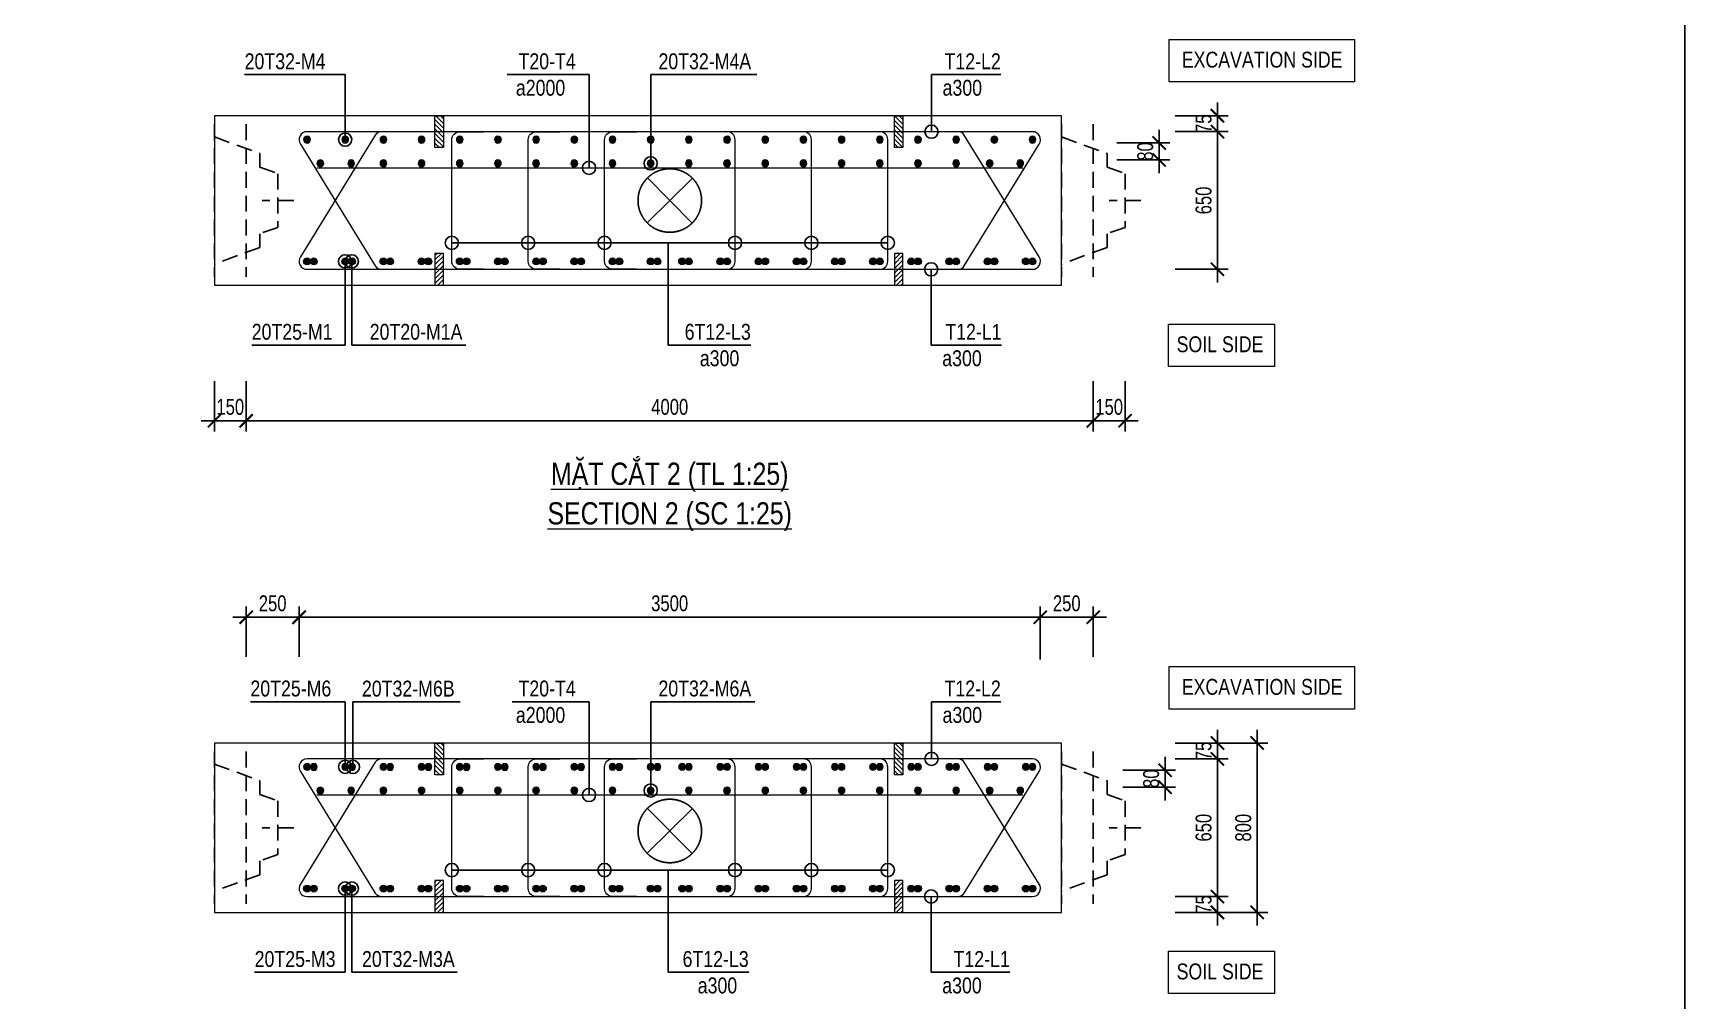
# Model space of a CAD drawing. Header units: millimetres. Extents: x 2746337 to 7547699, y -363432 to 15720.
# Drawn here: x 3321233 to 3352434, y -29068 to -10783 of the extents above; entities that cross this region are included whole.
import ezdxf
from ezdxf.enums import TextEntityAlignment as Align

# ---------------------------------------------------------------- set-up
doc = ezdxf.new("R2010")
doc.units = ezdxf.units.MM
doc.header["$LTSCALE"] = 1200
doc.header["$PDMODE"] = 3
doc.linetypes.add('CENTER', pattern=[2, 1.25, -0.25, 0.25, -0.25])
doc.linetypes.add('HIDDEN', pattern=[0.375, 0.25, -0.125])
for name, color, linetype, lineweight in [('5', 5, 'Continuous', 13), ('BOUND', 3, 'Continuous', 20), ('CWS', 8, 'HIDDEN', 9), ('ENOTE', 2, 'Continuous', 15), ('GRID', 74, 'CENTER', 15), ('K-THUOC', 1, 'Continuous', 18), ('LEADER', 8, 'Continuous', 9), ('MCT', 6, 'Continuous', 20), ('TEXTEN', 3, 'Continuous', 13), ('TEXTMA', 2, 'Continuous', 13), ('TEXTVN', 2, 'Continuous', 20), ('TIE', 4, 'Continuous', 13)]:
    doc.layers.add(name, color=color, linetype=linetype, lineweight=lineweight)
doc.layers.add('CDC.04.HIDDEN', color=8, linetype='HIDDEN')
doc.layers.add('MIE', color=5, linetype='HIDDEN')
doc.styles.add('DB_Arial', font='arial.ttf', dxfattribs={"width": 0.8})
doc.styles.add('SMTEXT', font='arial.ttf', dxfattribs={"width": 0.75})
doc.dimstyles.new('BSV25', dxfattribs={"dimtxt": 300, "dimasz": 250, "dimexe": 200, "dimexo": 0, "dimgap": 108, "dimtad": 1, "dimdec": 0, "dimlfac": 0.25, "dimdsep": 46, "dimtxsty": 'SMTEXT', "dimblk": 'ARCHTICK', "dimcen": 100, "dimdle": 250, "dimclrd": 256, "dimclre": 256, "dimclrt": 2, "dimadec": 0, "dimazin": 0, "dimtfac": 1, "dimtdec": 0, "dimtix": 1, "dimtmove": 2, "dimatfit": 3, "dimfxl": 800, "dimfxlon": 1, "dimtolj": 1, "dimtzin": 0, "dimarcsym": 0})

# ---------------------------------------------------------------- blocks, each defined once
blk = doc.blocks.new('cws800')
at = {"layer": 'CDC.04.HIDDEN'}
for p, q in [((-600, 1440), (-600, -1440)), ((0, 1440), (0, -1440))]:
    blk.add_line(p, q, dxfattribs=at)
for points in [[(0, 1200), (-860, 888), (-860, 627), (-1200, 507), (-1200, -507), (-860, -627), (-860, -888), (0, -1200)], [(-1500, 0), (-900, 0)]]:
    blk.add_lwpolyline(points, dxfattribs=at)
blk = doc.blocks.new('_ArchTick')
at = {"color": 0, "linetype": 'ByBlock', "const_width": 0.15}
blk.add_lwpolyline([(-0.5, -0.5), (0.5, 0.5)], dxfattribs=at)
blk = doc.blocks.new('*D657')
at = {"layer": 'Defpoints', "color": 0, "transparency": 16777216}
for p in [(3342496, -12646), (3343604, -12646), (3342496, -15246)]:
    blk.add_point(p, dxfattribs=at)
at = {"layer": 'K-THUOC', "lineweight": -2, "transparency": 16777216}
for p, q in [((3343604, -15496), (3343604, -12396)), ((3342804, -12646), (3343804, -12646)), ((3342804, -15246), (3343804, -15246))]:
    blk.add_line(p, q, dxfattribs=at)
at = {"layer": 'K-THUOC', "lineweight": -2, "transparency": 16777216, "xscale": 250, "yscale": 250, "zscale": 250}
for p, rotation in [((3343604, -12646), 90), ((3343604, -15246), 270)]:
    blk.add_blockref('_ArchTick', p, dxfattribs=dict(at, rotation=rotation))
at = {"layer": 'K-THUOC', "color": 2, "transparency": 16777216, "insert": (3343343, -13946), "char_height": 300, "attachment_point": 5, "rotation": 90, "style": 'SMTEXT'}
blk.add_mtext('\\A1;650', dxfattribs=at)
blk = doc.blocks.new('*D658')
at = {"layer": 'Defpoints', "color": 0, "transparency": 16777216}
for p in [(3342496, -12346), (3343604, -12346), (3342496, -12646)]:
    blk.add_point(p, dxfattribs=at)
at = {"layer": 'K-THUOC', "lineweight": -2, "transparency": 16777216}
for p, q in [((3343604, -12346), (3343604, -12096)), ((3342804, -12346), (3343804, -12346)), ((3343604, -12646), (3343604, -12346)), ((3342804, -12646), (3343804, -12646)), ((3343604, -12646), (3343604, -12896))]:
    blk.add_line(p, q, dxfattribs=at)
at = {"layer": 'K-THUOC', "lineweight": -2, "transparency": 16777216, "xscale": 250, "yscale": 250, "zscale": 250}
for p, rotation in [((3343604, -12346), 270), ((3343604, -12646), 90)]:
    blk.add_blockref('_ArchTick', p, dxfattribs=dict(at, rotation=rotation))
at = {"layer": 'K-THUOC', "color": 2, "transparency": 16777216, "insert": (3343344, -12496), "char_height": 300, "attachment_point": 5, "rotation": 90, "style": 'SMTEXT'}
blk.add_mtext('\\A1;75', dxfattribs=at)
blk = doc.blocks.new('*D659')
at = {"layer": 'Defpoints', "color": 0, "transparency": 16777216}
for p in [(3324659, -17358), (3325259, -17358), (3325259, -18108)]:
    blk.add_point(p, dxfattribs=at)
at = {"layer": 'K-THUOC', "lineweight": -2, "transparency": 16777216}
for p, q in [((3324659, -17358), (3324659, -18308)), ((3325259, -17358), (3325259, -18308)), ((3324659, -18108), (3324409, -18108)), ((3324659, -18108), (3325259, -18108)), ((3325259, -18108), (3325509, -18108))]:
    blk.add_line(p, q, dxfattribs=at)
at = {"layer": 'K-THUOC', "lineweight": -2, "transparency": 16777216, "xscale": 250, "yscale": 250, "zscale": 250}
blk.add_blockref('_ArchTick', (3324659, -18108), dxfattribs=at)
at = {"layer": 'K-THUOC', "lineweight": -2, "transparency": 16777216, "xscale": 250, "yscale": 250, "zscale": 250, "rotation": 180}
blk.add_blockref('_ArchTick', (3325259, -18108), dxfattribs=at)
at = {"layer": 'K-THUOC', "color": 2, "transparency": 16777216, "insert": (3324959, -17847), "char_height": 300, "attachment_point": 5, "style": 'SMTEXT'}
blk.add_mtext('\\A1;150', dxfattribs=at)
blk = doc.blocks.new('*D660')
at = {"layer": 'Defpoints', "color": 0, "transparency": 16777216}
for p in [(3341259, -17358), (3341859, -17358), (3341859, -18108)]:
    blk.add_point(p, dxfattribs=at)
at = {"layer": 'K-THUOC', "lineweight": -2, "transparency": 16777216}
for p, q in [((3341259, -17358), (3341259, -18308)), ((3341859, -17358), (3341859, -18308)), ((3341259, -18108), (3341009, -18108)), ((3341259, -18108), (3341859, -18108)), ((3341859, -18108), (3342109, -18108))]:
    blk.add_line(p, q, dxfattribs=at)
at = {"layer": 'K-THUOC', "lineweight": -2, "transparency": 16777216, "xscale": 250, "yscale": 250, "zscale": 250}
blk.add_blockref('_ArchTick', (3341259, -18108), dxfattribs=at)
at = {"layer": 'K-THUOC', "lineweight": -2, "transparency": 16777216, "xscale": 250, "yscale": 250, "zscale": 250, "rotation": 180}
blk.add_blockref('_ArchTick', (3341859, -18108), dxfattribs=at)
at = {"layer": 'K-THUOC', "color": 2, "transparency": 16777216, "insert": (3341559, -17847), "char_height": 300, "attachment_point": 5, "style": 'SMTEXT'}
blk.add_mtext('\\A1;150', dxfattribs=at)
blk = doc.blocks.new('*D663')
at = {"layer": 'Defpoints', "color": 0, "transparency": 16777216}
for p in [(3325259, -17358), (3341259, -17358), (3341259, -18108)]:
    blk.add_point(p, dxfattribs=at)
at = {"layer": 'K-THUOC', "lineweight": -2, "transparency": 16777216}
for p, q in [((3325259, -17358), (3325259, -18308)), ((3341259, -17358), (3341259, -18308)), ((3325009, -18108), (3341509, -18108))]:
    blk.add_line(p, q, dxfattribs=at)
at = {"layer": 'K-THUOC', "lineweight": -2, "transparency": 16777216, "xscale": 250, "yscale": 250, "zscale": 250, "rotation": 180}
blk.add_blockref('_ArchTick', (3325259, -18108), dxfattribs=at)
at = {"layer": 'K-THUOC', "lineweight": -2, "transparency": 16777216, "xscale": 250, "yscale": 250, "zscale": 250}
blk.add_blockref('_ArchTick', (3341259, -18108), dxfattribs=at)
at = {"layer": 'K-THUOC', "color": 2, "transparency": 16777216, "insert": (3333259, -17847), "char_height": 300, "attachment_point": 5, "style": 'SMTEXT'}
blk.add_mtext('\\A1;4000', dxfattribs=at)
blk = doc.blocks.new('mct1')
at = {"lineweight": 9}
h = blk.add_hatch(color=256, dxfattribs=at)
h.dxf.hatch_style = 1
h.paths.add_polyline_path([(-16, 0, 1), (16, 0, 1)])
blk.add_circle((0, 0), 16, dxfattribs=at)
blk = doc.blocks.new('tremie')
at = {"layer": 'MIE', "color": 74, "ltscale": 1000}
for p, q in [((424, -424), (-424, 424)), ((424, 424), (-424, -424))]:
    blk.add_line(p, q, dxfattribs=at)
at = {"layer": 'MIE', "ltscale": 500}
blk.add_circle((0, 0), 600, dxfattribs=at)
blk = doc.blocks.new('*D606')
at = {"layer": 'Defpoints', "color": 0, "transparency": 16777216}
for p in [(3341259, -12860), (3341259, -13180), (3342503, -13180)]:
    blk.add_point(p, dxfattribs=at)
at = {"layer": 'K-THUOC', "lineweight": -2, "transparency": 16777216}
for p, q in [((3342503, -12860), (3342503, -12610)), ((3341703, -12860), (3342703, -12860)), ((3342503, -12860), (3342503, -13180)), ((3341703, -13180), (3342703, -13180)), ((3342503, -13180), (3342503, -13430))]:
    blk.add_line(p, q, dxfattribs=at)
at = {"layer": 'K-THUOC', "lineweight": -2, "transparency": 16777216, "xscale": 250, "yscale": 250, "zscale": 250}
for p, rotation in [((3342503, -12860), 270), ((3342503, -13180), 90)]:
    blk.add_blockref('_ArchTick', p, dxfattribs=dict(at, rotation=rotation))
at = {"layer": 'K-THUOC', "color": 2, "transparency": 16777216, "insert": (3342242, -13020), "char_height": 300, "attachment_point": 5, "rotation": 90, "style": 'SMTEXT'}
blk.add_mtext('\\A1;80', dxfattribs=at)
blk = doc.blocks.new('*D607')
at = {"layer": 'Defpoints', "color": 0, "transparency": 16777216}
for p in [(3342854, -24195), (3344354, -24195), (3342854, -27395)]:
    blk.add_point(p, dxfattribs=at)
at = {"layer": 'K-THUOC', "lineweight": -2, "transparency": 16777216}
for p, q in [((3344354, -27645), (3344354, -23945)), ((3343554, -24195), (3344554, -24195)), ((3343554, -27395), (3344554, -27395))]:
    blk.add_line(p, q, dxfattribs=at)
at = {"layer": 'K-THUOC', "lineweight": -2, "transparency": 16777216, "xscale": 250, "yscale": 250, "zscale": 250}
for p, rotation in [((3344354, -24195), 90), ((3344354, -27395), 270)]:
    blk.add_blockref('_ArchTick', p, dxfattribs=dict(at, rotation=rotation))
at = {"layer": 'K-THUOC', "color": 2, "transparency": 16777216, "insert": (3344093, -25795), "char_height": 300, "attachment_point": 5, "rotation": 90, "style": 'SMTEXT'}
blk.add_mtext('\\A1;800', dxfattribs=at)
blk = doc.blocks.new('*D608')
at = {"layer": 'Defpoints', "color": 0, "transparency": 16777216}
for p in [(3342854, -27095), (3343604, -27095), (3342496, -27395)]:
    blk.add_point(p, dxfattribs=at)
at = {"layer": 'K-THUOC', "lineweight": -2, "transparency": 16777216}
for p, q in [((3342854, -27095), (3343804, -27095)), ((3343604, -27095), (3343604, -26845)), ((3343604, -27395), (3343604, -27095)), ((3342804, -27395), (3343804, -27395)), ((3343604, -27395), (3343604, -27645))]:
    blk.add_line(p, q, dxfattribs=at)
at = {"layer": 'K-THUOC', "lineweight": -2, "transparency": 16777216, "xscale": 250, "yscale": 250, "zscale": 250}
for p, rotation in [((3343604, -27095), 270), ((3343604, -27395), 90)]:
    blk.add_blockref('_ArchTick', p, dxfattribs=dict(at, rotation=rotation))
at = {"layer": 'K-THUOC', "color": 2, "transparency": 16777216, "insert": (3343344, -27245), "char_height": 300, "attachment_point": 5, "rotation": 90, "style": 'SMTEXT'}
blk.add_mtext('\\A1;75', dxfattribs=at)
blk = doc.blocks.new('*D609')
at = {"layer": 'Defpoints', "color": 0, "transparency": 16777216}
for p in [(3342496, -24495), (3343604, -24495), (3342496, -27095)]:
    blk.add_point(p, dxfattribs=at)
at = {"layer": 'K-THUOC', "lineweight": -2, "transparency": 16777216}
for p, q in [((3343604, -27345), (3343604, -24245)), ((3342804, -24495), (3343804, -24495)), ((3342804, -27095), (3343804, -27095))]:
    blk.add_line(p, q, dxfattribs=at)
at = {"layer": 'K-THUOC', "lineweight": -2, "transparency": 16777216, "xscale": 250, "yscale": 250, "zscale": 250}
for p, rotation in [((3343604, -24495), 90), ((3343604, -27095), 270)]:
    blk.add_blockref('_ArchTick', p, dxfattribs=dict(at, rotation=rotation))
at = {"layer": 'K-THUOC', "color": 2, "transparency": 16777216, "insert": (3343343, -25795), "char_height": 300, "attachment_point": 5, "rotation": 90, "style": 'SMTEXT'}
blk.add_mtext('\\A1;650', dxfattribs=at)
blk = doc.blocks.new('*D610')
at = {"layer": 'Defpoints', "color": 0, "transparency": 16777216}
for p in [(3342496, -24195), (3343604, -24195), (3342496, -24495)]:
    blk.add_point(p, dxfattribs=at)
at = {"layer": 'K-THUOC', "lineweight": -2, "transparency": 16777216}
for p, q in [((3343604, -24195), (3343604, -23945)), ((3342804, -24195), (3343804, -24195)), ((3343604, -24495), (3343604, -24195)), ((3342804, -24495), (3343804, -24495)), ((3343604, -24495), (3343604, -24745))]:
    blk.add_line(p, q, dxfattribs=at)
at = {"layer": 'K-THUOC', "lineweight": -2, "transparency": 16777216, "xscale": 250, "yscale": 250, "zscale": 250}
for p, rotation in [((3343604, -24195), 270), ((3343604, -24495), 90)]:
    blk.add_blockref('_ArchTick', p, dxfattribs=dict(at, rotation=rotation))
at = {"layer": 'K-THUOC', "color": 2, "transparency": 16777216, "insert": (3343344, -24345), "char_height": 300, "attachment_point": 5, "rotation": 90, "style": 'SMTEXT'}
blk.add_mtext('\\A1;75', dxfattribs=at)
blk = doc.blocks.new('*D613')
at = {"layer": 'Defpoints', "color": 0, "transparency": 16777216}
for p in [(3326259, -21819), (3325259, -22569), (3326259, -22569)]:
    blk.add_point(p, dxfattribs=at)
at = {"layer": 'K-THUOC', "lineweight": -2, "transparency": 16777216}
for p, q in [((3325009, -21819), (3326509, -21819)), ((3325259, -22569), (3325259, -21619)), ((3326259, -22569), (3326259, -21619))]:
    blk.add_line(p, q, dxfattribs=at)
at = {"layer": 'K-THUOC', "lineweight": -2, "transparency": 16777216, "xscale": 250, "yscale": 250, "zscale": 250, "rotation": 180}
blk.add_blockref('_ArchTick', (3325259, -21819), dxfattribs=at)
at = {"layer": 'K-THUOC', "lineweight": -2, "transparency": 16777216, "xscale": 250, "yscale": 250, "zscale": 250}
blk.add_blockref('_ArchTick', (3326259, -21819), dxfattribs=at)
at = {"layer": 'K-THUOC', "color": 2, "transparency": 16777216, "insert": (3325759, -21558), "char_height": 300, "attachment_point": 5, "style": 'SMTEXT'}
blk.add_mtext('\\A1;250', dxfattribs=at)
blk = doc.blocks.new('*D614')
at = {"layer": 'Defpoints', "color": 0, "transparency": 16777216}
for p in [(3340257, -21819), (3326259, -22569), (3340257, -22932)]:
    blk.add_point(p, dxfattribs=at)
at = {"layer": 'K-THUOC', "lineweight": -2, "transparency": 16777216}
for p, q in [((3326009, -21819), (3340507, -21819)), ((3326259, -22569), (3326259, -21619)), ((3340257, -22619), (3340257, -21619))]:
    blk.add_line(p, q, dxfattribs=at)
at = {"layer": 'K-THUOC', "lineweight": -2, "transparency": 16777216, "xscale": 250, "yscale": 250, "zscale": 250, "rotation": 180}
blk.add_blockref('_ArchTick', (3326259, -21819), dxfattribs=at)
at = {"layer": 'K-THUOC', "lineweight": -2, "transparency": 16777216, "xscale": 250, "yscale": 250, "zscale": 250}
blk.add_blockref('_ArchTick', (3340257, -21819), dxfattribs=at)
at = {"layer": 'K-THUOC', "color": 2, "transparency": 16777216, "insert": (3333258, -21558), "char_height": 300, "attachment_point": 5, "style": 'SMTEXT'}
blk.add_mtext('\\A1;3500', dxfattribs=at)
blk = doc.blocks.new('*D616')
at = {"layer": 'Defpoints', "color": 0, "transparency": 16777216}
for p in [(3341259, -21819), (3340257, -22569), (3341259, -22569)]:
    blk.add_point(p, dxfattribs=at)
at = {"layer": 'K-THUOC', "lineweight": -2, "transparency": 16777216}
for p, q in [((3340007, -21819), (3341509, -21819)), ((3340257, -22569), (3340257, -21619)), ((3341259, -22569), (3341259, -21619))]:
    blk.add_line(p, q, dxfattribs=at)
at = {"layer": 'K-THUOC', "lineweight": -2, "transparency": 16777216, "xscale": 250, "yscale": 250, "zscale": 250, "rotation": 180}
blk.add_blockref('_ArchTick', (3340257, -21819), dxfattribs=at)
at = {"layer": 'K-THUOC', "lineweight": -2, "transparency": 16777216, "xscale": 250, "yscale": 250, "zscale": 250}
blk.add_blockref('_ArchTick', (3341259, -21819), dxfattribs=at)
at = {"layer": 'K-THUOC', "color": 2, "transparency": 16777216, "insert": (3340758, -21558), "char_height": 300, "attachment_point": 5, "style": 'SMTEXT'}
blk.add_mtext('\\A1;250', dxfattribs=at)
blk = doc.blocks.new('sp')
at = {"layer": '5', "lineweight": 20}
h = blk.add_hatch(dxfattribs=at)
h.set_pattern_fill('ANSI31', color=256, scale=500)
h.set_pattern_definition([(45, (0, 0), (-44.194, 44.194), [])])
h.paths.add_polyline_path([(80, 300), (-80, 300), (-80, -300), (80, -300)])
blk.add_lwpolyline([(-80, -300), (80, -300), (80, 300), (-80, 300)], close=True, dxfattribs=at)
blk = doc.blocks.new('*D627')
at = {"layer": 'Defpoints', "color": 0, "transparency": 16777216}
for p in [(3341648, -24709), (3341648, -25029), (3342615, -25029)]:
    blk.add_point(p, dxfattribs=at)
at = {"layer": 'K-THUOC', "lineweight": -2, "transparency": 16777216}
for p, q in [((3342615, -24709), (3342615, -24459)), ((3341815, -24709), (3342815, -24709)), ((3342615, -24709), (3342615, -25029)), ((3341815, -25029), (3342815, -25029)), ((3342615, -25029), (3342615, -25279))]:
    blk.add_line(p, q, dxfattribs=at)
at = {"layer": 'K-THUOC', "lineweight": -2, "transparency": 16777216, "xscale": 250, "yscale": 250, "zscale": 250}
for p, rotation in [((3342615, -24709), 270), ((3342615, -25029), 90)]:
    blk.add_blockref('_ArchTick', p, dxfattribs=dict(at, rotation=rotation))
at = {"layer": 'K-THUOC', "color": 2, "transparency": 16777216, "insert": (3342353, -24869), "char_height": 300, "attachment_point": 5, "rotation": 90, "style": 'SMTEXT'}
blk.add_mtext('\\A1;80', dxfattribs=at)

msp = doc.modelspace()

# ---------------------------------------------------------------- linework, layer by layer
msp.add_lwpolyline([(3258917.1, 9128.3), (3352434.4, 9128.3), (3352434.4, -68024), (3258917.1, -68024)], close=True)
at = {"layer": 'BOUND'}
for points in [[(3324658.8, -15546.5), (3340658.8, -15546.5), (3340658.8, -12346.5), (3324658.8, -12346.5)], [(3324658.8, -27395.1), (3340658.8, -27395.1), (3340658.8, -24195.1), (3324658.8, -24195.1)]]:
    msp.add_lwpolyline(points, close=True, dxfattribs=at)
at = {"layer": 'ENOTE'}
for points in [[(3342690.9, -10903.9), (3346190.9, -10903.9), (3346190.9, -11703.9), (3342690.9, -11703.9)], [(3342680.2, -16280.5), (3344680.2, -16280.5), (3344680.2, -17080.5), (3342680.2, -17080.5)], [(3342690.9, -22752.6), (3346190.9, -22752.6), (3346190.9, -23552.6), (3342690.9, -23552.6)], [(3342680.2, -28129.2), (3344680.2, -28129.2), (3344680.2, -28929.2), (3342680.2, -28929.2)]]:
    msp.add_lwpolyline(points, close=True, dxfattribs=at)
at = {"layer": 'TIE'}
for p, q in [((3326593.7, -13328.4), (3339925.7, -13328.4)), ((3326593.7, -25177.1), (3339925.7, -25177.1))]:
    msp.add_line(p, q, dxfattribs=at)
at = {"layer": 'TIE', "lineweight": 20}
for points in [[(3327820.6, -12646.5, 0.244599), (3327697.8, -12710.4), (3326286, -15010.4, 0.6069433), (3326408.8, -15246.5), (3340111.4, -15246.5, 0.6069433), (3340234.2, -15010.4), (3338822.4, -12710.4, 0.244599), (3338699.6, -12646.5), (3335521.1, -12646.5)], [(3335521.1, -15246.5), (3338699.6, -15246.5, 0.244599), (3338822.4, -15182.6), (3340234.2, -12882.6, 0.6069433), (3340111.4, -12646.5), (3326408.8, -12646.5, 0.6069433), (3326286, -12882.6), (3327697.8, -15182.6, 0.244599), (3327820.6, -15246.5)], [(3327820.6, -24495.1, 0.244599), (3327697.8, -24559.1), (3326286, -26859.1, 0.6069433), (3326408.8, -27095.1), (3340111.4, -27095.1, 0.6069433), (3340234.2, -26859.1), (3338822.4, -24559.1, 0.244599), (3338699.6, -24495.1)], [(3338699.6, -27095.1, 0.244599), (3338822.4, -27031.2), (3340234.2, -24731.2, 0.6069433), (3340111.4, -24495.1), (3326408.8, -24495.1, 0.6069433), (3326286, -24731.2), (3327697.8, -27031.2, 0.244599), (3327820.6, -27095.1)]]:
    msp.add_lwpolyline(points, format="xyb", dxfattribs=at)
at = {"layer": 'TIE'}
for points in [[(3329743.6, -15246.5), (3329293.6, -15246.5, -0.4142136), (3329143.6, -15096.5), (3329143.6, -12796.5, -0.4142136), (3329293.6, -12646.5), (3329743.6, -12646.5)], [(3331186, -15246.5), (3330736, -15246.5, -0.4142136), (3330586, -15096.5), (3330586, -12796.5, -0.4142136), (3330736, -12646.5), (3331186, -12646.5)], [(3332628.3, -15246.5), (3332178.3, -15246.5, -0.4142136), (3332028.3, -15096.5), (3332028.3, -12796.5, -0.4142136), (3332178.3, -12646.5), (3332628.3, -12646.5)], [(3333891.9, -15246.5), (3334341.9, -15246.5, 0.4142136), (3334491.9, -15096.5), (3334491.9, -12796.5, 0.4142136), (3334341.9, -12646.5), (3333891.9, -12646.5)], [(3335334.3, -15246.5), (3335784.3, -15246.5, 0.4142136), (3335934.3, -15096.5), (3335934.3, -12796.5, 0.4142136), (3335784.3, -12646.5), (3335334.3, -12646.5)], [(3337226.6, -15246.5, 0.4142136), (3337376.6, -15096.5), (3337376.6, -12796.5, 0.4142136), (3337226.6, -12646.5)], [(3329743.6, -27095.1), (3329293.6, -27095.1, -0.4142136), (3329143.6, -26945.1), (3329143.6, -24645.1, -0.4142136), (3329293.6, -24495.1), (3329743.6, -24495.1)], [(3331186, -27095.1), (3330736, -27095.1, -0.4142136), (3330586, -26945.1), (3330586, -24645.1, -0.4142136), (3330736, -24495.1), (3331186, -24495.1)], [(3332628.3, -27095.1), (3332178.3, -27095.1, -0.4142136), (3332028.3, -26945.1), (3332028.3, -24645.1, -0.4142136), (3332178.3, -24495.1), (3332628.3, -24495.1)], [(3333891.9, -27095.1), (3334341.9, -27095.1, 0.4142136), (3334491.9, -26945.1), (3334491.9, -24645.1, 0.4142136), (3334341.9, -24495.1), (3333891.9, -24495.1)], [(3335334.3, -27095.1), (3335784.3, -27095.1, 0.4142136), (3335934.3, -26945.1), (3335934.3, -24645.1, 0.4142136), (3335784.3, -24495.1), (3335334.3, -24495.1)], [(3336776.6, -27095.1), (3337226.6, -27095.1, 0.4142136), (3337376.6, -26945.1), (3337376.6, -24645.1, 0.4142136), (3337226.6, -24495.1), (3336776.6, -24495.1)]]:
    msp.add_lwpolyline(points, format="xyb", dxfattribs=at)

# ---------------------------------------------------------------- block references
at = {"layer": 'CWS', "xscale": -1}
for p in [(3324658.8, -13946.5), (3340658.8, -13946.5), (3324658.8, -25795.1), (3340658.8, -25795.1)]:
    msp.add_blockref('cws800', p, dxfattribs=at)
at = {"layer": 'ENOTE', "xscale": -1}
for p in [(3328904.7, -12646.5), (3337583.2, -12646.5), (3328904.7, -24495.1), (3337583.2, -24495.1)]:
    msp.add_blockref('sp', p, dxfattribs=at)
at = {"layer": 'ENOTE', "rotation": 180}
for p in [(3328904.7, -15246.5), (3337583.2, -15246.5), (3328904.7, -27095.1), (3337583.2, -27095.1)]:
    msp.add_blockref('sp', p, dxfattribs=at)
at = {"layer": 'GRID', "rotation": 269.672406155841}
for p in [(3333260.1, -13946.5), (3333260.1, -25856.8)]:
    msp.add_blockref('tremie', p, dxfattribs=at)
at = {"layer": 'MCT', "xscale": -4, "yscale": 4, "zscale": 4, "rotation": 180}
for p in [(3326408.8, -12796.5), (3327130, -12796.5), (3327851.2, -12796.5), (3328572.4, -12796.5), (3329293.6, -12796.5), (3330014.8, -12796.5), (3330736, -12796.5), (3331457.1, -12796.5), (3332178.3, -12796.5), (3332899.5, -12796.5), (3333620.7, -12796.5), (3334341.9, -12796.5), (3335063.1, -12796.5), (3335784.3, -12796.5), (3336505.4, -12796.5), (3337226.6, -12796.5), (3337947.8, -12796.5), (3338669, -12796.5), (3339390.2, -12796.5), (3340111.4, -12796.5), (3326659.8, -13244.5), (3327242.7, -13244.5), (3327850.8, -13244.5), (3328572, -13244.5), (3329293.1, -13244.5), (3330014.3, -13244.5), (3330735.5, -13244.5), (3331456.7, -13244.5), (3332177.9, -13244.5), (3332899.1, -13244.5), (3333620.3, -13244.5), (3334341.4, -13244.5), (3335062.6, -13244.5), (3335783.8, -13244.5), (3336505, -13244.5), (3337226.2, -13244.5), (3337947.4, -13244.5), (3338668.6, -13244.5), (3339301.8, -13244.5), (3339879.2, -13244.5), (3326408.8, -24645.1), (3326536.8, -24647.3), (3327130, -24645.1), (3327258, -24647.3), (3327851.2, -24645.1), (3327979.2, -24647.3), (3328572.4, -24645.1), (3328700.4, -24647.3), (3329293.6, -24645.1), (3329421.6, -24647.3), (3330014.8, -24645.1), (3330142.7, -24647.3), (3330736, -24645.1), (3330863.9, -24647.3), (3331457.1, -24645.1), (3331585.1, -24647.3), (3332178.3, -24645.1), (3332306.3, -24647.3), (3332899.5, -24645.1), (3333027.5, -24647.3), (3333492.7, -24645.1), (3333620.7, -24645.1), (3334213.9, -24645.1), (3334341.9, -24645.1), (3334935.1, -24645.1), (3335063.1, -24645.1), (3335656.3, -24645.1), (3335784.3, -24645.1), (3336377.4, -24645.1), (3336505.4, -24645.1), (3337098.6, -24645.1), (3337226.6, -24645.1), (3337819.8, -24645.1), (3337947.8, -24645.1), (3338541, -24645.1), (3338669, -24645.1), (3339262.2, -24645.1), (3339390.2, -24645.1), (3339983.4, -24645.1), (3340111.4, -24645.1), (3326659.8, -25093.1), (3327242.7, -25093.1), (3327850.8, -25093.1), (3328572, -25093.1), (3329293.1, -25093.1), (3330014.3, -25093.1), (3330735.5, -25093.1), (3331456.7, -25093.1), (3332177.9, -25093.1), (3332899.1, -25093.1), (3333620.3, -25093.1), (3334341.4, -25093.1), (3335062.6, -25093.1), (3335783.8, -25093.1), (3336505, -25093.1), (3337226.2, -25093.1), (3337947.4, -25093.1), (3338668.6, -25093.1), (3339301.8, -25093.1), (3339879.2, -25093.1)]:
    msp.add_blockref('mct1', p, dxfattribs=at)
at = {"layer": 'MCT', "xscale": 4, "yscale": 4, "zscale": 4}
for p in [(3326408.8, -15096.5), (3326536.8, -15096.5), (3327130, -15096.5), (3327258, -15096.5), (3327851.2, -15096.5), (3327979.2, -15096.5), (3328572.4, -15096.5), (3328700.4, -15096.5), (3329293.6, -15096.5), (3329421.6, -15096.5), (3330014.8, -15096.5), (3330142.8, -15096.5), (3330736, -15096.5), (3330864, -15096.5), (3331457.1, -15096.5), (3331585.1, -15096.5), (3332178.3, -15096.5), (3332306.3, -15096.5), (3332899.5, -15096.5), (3333027.5, -15096.5), (3333492.7, -15096.5), (3333620.7, -15096.5), (3334213.9, -15096.5), (3334341.9, -15096.5), (3334935.1, -15096.5), (3335063.1, -15096.5), (3335656.3, -15096.5), (3335784.3, -15096.5), (3336377.4, -15096.5), (3336505.4, -15096.5), (3337098.6, -15096.5), (3337226.6, -15096.5), (3337819.8, -15096.5), (3337947.8, -15096.5), (3338541, -15096.5), (3338669, -15096.5), (3339262.2, -15096.5), (3339390.2, -15096.5), (3339983.4, -15096.5), (3340111.4, -15096.5), (3326408.8, -26945.1), (3326536.8, -26945.1), (3327130, -26945.1), (3327258, -26945.1), (3327851.2, -26945.1), (3327979.2, -26945.1), (3328572.4, -26945.1), (3328700.4, -26945.1), (3329293.6, -26945.1), (3329421.6, -26945.1), (3330014.8, -26945.1), (3330142.8, -26945.1), (3330736, -26945.1), (3330864, -26945.1), (3331457.1, -26945.1), (3331585.1, -26945.1), (3332178.3, -26945.1), (3332306.3, -26945.1), (3332899.5, -26945.1), (3333027.5, -26945.1), (3333492.7, -26945.1), (3333620.7, -26945.1), (3334213.9, -26945.1), (3334341.9, -26945.1), (3334935.1, -26945.1), (3335063.1, -26945.1), (3335656.3, -26945.1), (3335784.3, -26945.1), (3336377.4, -26945.1), (3336505.4, -26945.1), (3337098.6, -26945.1), (3337226.6, -26945.1), (3337819.8, -26945.1), (3337947.8, -26945.1), (3338541, -26945.1), (3338669, -26945.1), (3339262.2, -26945.1), (3339390.2, -26945.1), (3339983.4, -26945.1), (3340111.4, -26945.1)]:
    msp.add_blockref('mct1', p, dxfattribs=at)

# ---------------------------------------------------------------- texts
at = {"layer": 'TEXTEN', "style": 'DB_Arial', "width": 0.8}
for s, p in [('T20-T4', (3331483.7, -11466.5)), ('T12-L2', (3339512, -11466.5)), ('6T12-L3', (3334790, -16576.5)), ('T12-L1', (3339526.4, -16576.5)), ('a300', (3334573.4, -17076.5)), ('T20-T4', (3331483.7, -23315.1)), ('T12-L2', (3339512, -23315.1)), ('6T12-L3', (3334750.2, -28425.1)), ('T12-L1', (3339681.3, -28425.1)), ('a300', (3334533.5, -28925.1))]:
    msp.add_text(s, height=300, dxfattribs=at).set_placement(p, align=Align.RIGHT)
for s, p in [('a2000', (3330353.3, -11966.5)), ('a300', (3338412.6, -11966.5)), ('a300', (3338406.4, -17076.5)), ('a2000', (3330353.3, -23815.1)), ('a300', (3338412.6, -23815.1)), ('a300', (3338406.4, -28925.1))]:
    msp.add_text(s, height=300, dxfattribs=at).set_placement(p)
at = {"layer": 'TEXTMA', "style": 'DB_Arial', "width": 0.8}
for s, p in [('20T32-M4', (3325230, -11466.5)), ('20T32-M4A', (3333046.2, -11466.5)), ('20T25-M1', (3325363.6, -16576.5)), ('20T20-M1A', (3327592.7, -16576.5)), ('20T25-M6', (3325339, -23315.1)), ('20T32-M6B', (3327445.5, -23317.3)), ('20T32-M6A', (3333046.2, -23315.1)), ('20T25-M3', (3325419.3, -28425.1)), ('20T32-M3A', (3327446.8, -28425.1))]:
    msp.add_text(s, height=300, dxfattribs=at).set_placement(p)
at = {"layer": 'TEXTVN', "style": 'DB_Arial', "width": 0.8}
for p in [(3342930.1, -11435.6), (3342930.1, -23284.3)]:
    msp.add_text('EXCAVATION SIDE', height=300, dxfattribs=at).set_placement(p)
for p in [(3344472.4, -16812.2), (3344472.4, -28660.9)]:
    msp.add_text('SOIL SIDE', height=300, dxfattribs=at).set_placement(p, align=Align.RIGHT)
for s, p in [('%%UMẶT CẮT 2 (TL 1:25)', (3333258.8, -19108.3)), ('%%USECTION 2 (SC 1:25)', (3333258.8, -19908.3))]:
    msp.add_text(s, height=420, rotation=360, dxfattribs=at).set_placement(p, align=Align.MIDDLE)

# ---------------------------------------------------------------- dimensions: what is measured, and where the dimension line sits
at = {"layer": 'K-THUOC'}
for base, p1, p2, picture, middle in [((3343604.1, -12346.5), (3342496.1, -12646.5), (3342496.1, -12346.5), '*D658', (3343343.6, -12496.5)), ((3343604.1, -12646.5), (3342496.1, -15246.5), (3342496.1, -12646.5), '*D657', (3343343, -13946.5)), ((3342502.9, -13180.5), (3341258.8, -12860.5), (3341258.8, -13180.5), '*D606', (3342241.8, -13020.5)), ((3343604.1, -24195.1), (3342496.1, -24495.1), (3342496.1, -24195.1), '*D610', (3343343.6, -24345.1)), ((3344354.1, -24195.1), (3342854.1, -27395.1), (3342854.1, -24195.1), '*D607', (3344093, -25795.1)), ((3343604.1, -24495.1), (3342496.1, -27095.1), (3342496.1, -24495.1), '*D609', (3343343, -25795.1)), ((3342614.7, -25029.1), (3341648.2, -24709.1), (3341648.2, -25029.1), '*D627', (3342353.5, -24869.1)), ((3343604.1, -27095.1), (3342496.1, -27395.1), (3342854.1, -27095.1), '*D608', (3343343.6, -27245.1))]:
    dim = msp.add_linear_dim(base=base, p1=p1, p2=p2, angle=90, dimstyle='BSV25', dxfattribs=at)
    dim.commit()
    dim.dimension.update_dxf_attribs({"geometry": picture, "text_midpoint": middle})
for base, p1, p2, picture, middle in [((3325258.8, -18108.3), (3324658.8, -17358.3), (3325258.8, -17358.3), '*D659', (3324958.8, -17847.2)), ((3341258.8, -18108.3), (3325258.8, -17358.3), (3341258.8, -17358.3), '*D663', (3333258.8, -17847.2)), ((3341858.8, -18108.3), (3341258.8, -17358.3), (3341858.8, -17358.3), '*D660', (3341558.8, -17847.2)), ((3326258.8, -21819), (3325258.8, -22569), (3326258.8, -22569), '*D613', (3325758.8, -21557.8)), ((3340257.4, -21819), (3326258.8, -22569), (3340257.4, -22932), '*D614', (3333258.1, -21557.7)), ((3341258.8, -21819), (3340257.4, -22569), (3341258.8, -22569), '*D616', (3340758.1, -21557.8))]:
    dim = msp.add_linear_dim(base=base, p1=p1, p2=p2, dimstyle='BSV25', dxfattribs=at)
    dim.commit()
    dim.dimension.update_dxf_attribs({"geometry": picture, "text_midpoint": middle})

# ---------------------------------------------------------------- leaders
at = {"layer": 'LEADER'}
for points in [[(3327130, -12796.5), (3327130, -11566.5), (3325230, -11566.5)], [(3331735, -13328.4), (3331735, -11566.5), (3330187, -11566.5)], [(3332899.1, -13244.5), (3332899.1, -11566.5), (3334905.4, -11566.5)], [(3338202.6, -12646.5), (3338202.6, -11566.5), (3339512, -11566.5)], [(3329143.6, -14746.5), (3333228.8, -14746.5), (3333228.8, -16676.5), (3334790.4, -16676.5)], [(3330586, -14746.5), (3333228.8, -14746.5), (3333228.8, -16676.5), (3334790.4, -16676.5)], [(3332028.3, -14746.5), (3333228.8, -14746.5), (3333228.8, -16676.5), (3334790.4, -16676.5)], [(3334491.9, -14746.5), (3333228.8, -14746.5), (3333228.8, -16676.5), (3334790.4, -16676.5)], [(3335934.3, -14746.5), (3333228.8, -14746.5), (3333228.8, -16676.5), (3334790.4, -16676.5)], [(3337376.6, -14746.5), (3333228.8, -14746.5), (3333228.8, -16676.5), (3334790.4, -16676.5)], [(3327126.1, -15096.5), (3327126.1, -16676.5), (3325363.6, -16676.5)], [(3327254.1, -15096.5), (3327254.1, -16676.5), (3329409.8, -16676.5)], [(3338196.4, -15246.5), (3338196.4, -16676.5), (3339526.4, -16676.5)], [(3327130, -24645.1), (3327130, -23415.1), (3325339, -23415.1)], [(3327275.3, -24647.3), (3327275.3, -23417.3), (3329304, -23417.3)], [(3331735, -25177.1), (3331735, -23415.1), (3330281.4, -23415.1)], [(3332899.1, -25093.1), (3332899.1, -23415.1), (3334868.7, -23415.1)], [(3338202.6, -24495.1), (3338202.6, -23415.1), (3339512, -23415.1)], [(3329143.6, -26595.1), (3333228.8, -26595.1), (3333228.8, -28525.1), (3334750.6, -28525.1)], [(3330586, -26595.1), (3333228.8, -26595.1), (3333228.8, -28525.1), (3334750.6, -28525.1)], [(3332028.3, -26595.1), (3333228.8, -26595.1), (3333228.8, -28525.1), (3334750.6, -28525.1)], [(3334491.9, -26595.1), (3333228.8, -26595.1), (3333228.8, -28525.1), (3334750.6, -28525.1)], [(3335934.3, -26595.1), (3333228.8, -26595.1), (3333228.8, -28525.1), (3334750.6, -28525.1)], [(3337376.6, -26595.1), (3333228.8, -26595.1), (3333228.8, -28525.1), (3334750.6, -28525.1)], [(3327126.1, -26945.1), (3327126.1, -28525.1), (3325419.3, -28525.1)], [(3327254.1, -26945.1), (3327254.1, -28525.1), (3329245.7, -28525.1)], [(3338196.4, -27095.1), (3338196.4, -28525.1), (3339681.3, -28525.1)]]:
    msp.add_leader(points, dimstyle='BSV25', override={"dimldrblk": 'Origin'}, dxfattribs=at)

doc.saveas('drawing.dxf')
